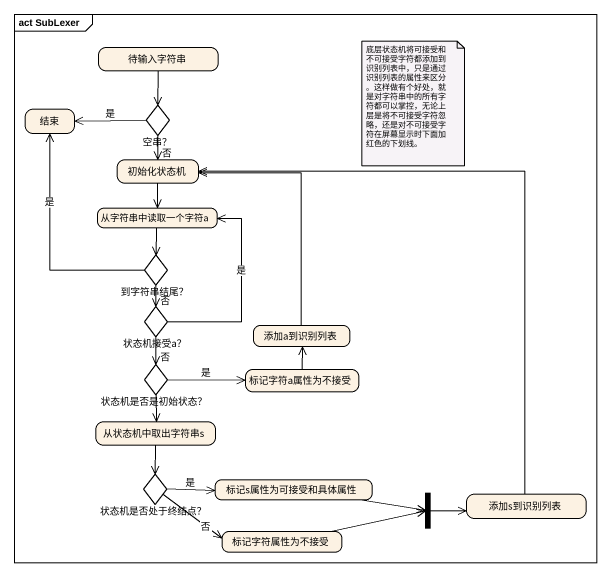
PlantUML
@startuml
mainframe act SubLexer
hide empty description
state 待输入字符串
state 结束
state "空串？" as 空串 <<choice>>
state 初始化状态机
state 从字符串中读取一个字符a
state "到字符串结尾？" as 到字符串结尾 <<choice>>
state "状态机接受a？" as 状态机接受a <<choice>>
state 添加a到识别列表
state "状态机是否是初始状态？" as 状态机是否是初始状态 <<choice>>
state 标记字符a属性为不接受
state 从状态机中取出字符串s
state "状态机是否处于终结点？" as 状态机是否处于终结点 <<choice>>
state 标记s属性为可接受和具体属性
state fork1 <<join>>
state 添加s到识别列表
state 标记字符属性为不接受
待输入字符串 --> 空串
空串 -left-> 结束 : 是
空串 --> 初始化状态机 : 否
初始化状态机 --> 从字符串中读取一个字符a
从字符串中读取一个字符a --> 到字符串结尾
到字符串结尾 -up-> 结束 : 是
到字符串结尾 --> 状态机接受a : 否
状态机接受a -up-> 从字符串中读取一个字符a : 是
状态机接受a --> 状态机是否是初始状态 : 否
添加a到识别列表 -up-> 初始化状态机
状态机是否是初始状态 -right-> 标记字符a属性为不接受 : 是
状态机是否是初始状态 --> 从状态机中取出字符串s
标记字符a属性为不接受 -up-> 添加a到识别列表
从状态机中取出字符串s --> 状态机是否处于终结点
状态机是否处于终结点 -right-> 标记s属性为可接受和具体属性 : 是
状态机是否处于终结点 -right-> 标记字符属性为不接受 : 否
标记s属性为可接受和具体属性 -right-> fork1
fork1 -right-> 添加s到识别列表
添加s到识别列表 -up-> 初始化状态机
标记字符属性为不接受 -right-> fork1
note as N1
  底层状态机将可接受和不可接受字符都添加到识别列表中，只是通过识别列表的属性来区分。这样做有个好处，就是对字符串中的所有字符都可以掌控，无论上层是将不可接受字符忽略，还是对不可接受字符在屏幕显示时下面加红色的下划线。
end note
@enduml
